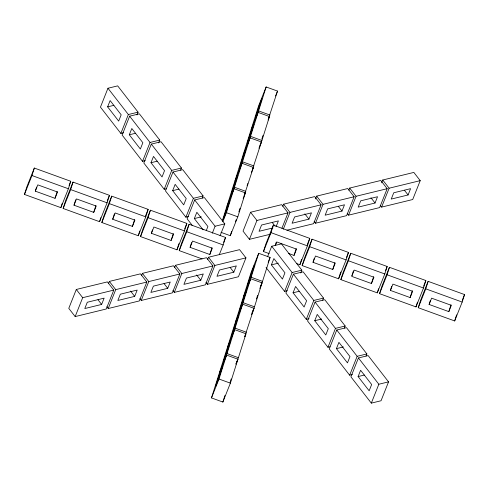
<?xml version="1.0" encoding="UTF-8"?>
<svg xmlns="http://www.w3.org/2000/svg" width="489" height="489" viewBox="0 0 489 489"><rect width="100%" height="100%" fill="white"/><g stroke="black" fill="none" stroke-linecap="round" stroke-linejoin="round"><path stroke-width="0.73" d="M24.45 194.426L26.816 186.939L34.328 168.051L70.752 181.272L68.387 188.76L60.868 207.648L24.45 194.426L31.968 175.539L34.328 168.051M35.306 191.156L37.806 184.866L57.531 192.024L55.025 198.32L35.306 191.156L36.596 187.073M55.025 198.32L57.176 191.517M60.868 207.648L62.158 203.565M63.148 208.473L65.508 200.991L73.026 182.104L109.444 195.325L107.079 202.807L99.567 221.694L63.148 208.473L70.66 189.585L73.026 182.104M73.998 205.209L76.504 198.913L96.229 206.071L93.723 212.367L73.998 205.209L75.722 199.763M93.723 212.367L95.875 205.563M99.567 221.694L100.856 217.611M101.84 222.519L104.206 215.038L111.724 196.15L148.143 209.371L145.777 216.853L138.259 235.741L101.84 222.519L109.359 203.632L111.724 196.15M112.696 219.255L115.202 212.959L134.921 220.123L132.421 226.413L112.696 219.255L114.414 213.809M132.421 226.413L134.567 219.61M138.259 235.741L139.762 230.979M140.539 236.572L142.898 229.084L150.416 210.197L186.835 223.418L184.475 230.906L176.957 249.793L140.539 236.572L148.051 217.678L150.416 210.197M151.394 233.302L153.894 227.012L173.619 234.17L171.113 240.46L151.394 233.302L152.464 229.903M171.113 240.46L173.265 233.656M176.957 249.793L178.888 243.669M202.085 258.913L179.231 250.619L181.596 243.131L189.115 224.243L225.533 237.465L223.167 244.952L219.274 254.745M179.231 250.619L186.749 231.731L189.115 224.243M190.087 247.348L192.593 241.059L212.312 248.216L209.812 254.512L190.087 247.348L191.59 242.587M209.812 254.512L211.957 247.709M222.348 220.692L226.474 207.623L233.986 188.736L245.368 192.868L237.807 216.816L230.288 235.704L221.04 232.348M222.807 221.78L226.425 212.684L233.986 188.736M242.024 163.295L234.512 182.183L226.945 206.132L234.463 187.244L242.024 163.295L253.406 167.427L244.17 195.569M250.062 137.849L242.55 156.737L234.983 180.685L242.501 161.798L250.062 137.849L261.444 141.981L252.489 169.426M258.1 112.403L250.588 131.29L243.021 155.239L250.539 136.352L258.1 112.403L269.482 116.535L261.921 140.484L259.971 145.38M266.138 86.956L258.62 105.844L251.059 129.793L258.577 110.905L266.138 86.956L277.52 91.088L268.284 119.237M230.288 235.704L231.664 231.352M238.852 211.859L239.995 208.259M247.122 185.698L247.801 183.534M261.829 139.127L262.966 135.526M211.48 397.912L219.041 373.963L226.56 355.075L237.941 359.207L230.38 383.156L222.862 402.044L211.48 397.912L218.999 379.024L226.56 355.075M234.598 329.629L227.079 348.516L219.518 372.465L227.037 353.578L234.598 329.629L245.979 333.761L238.412 357.71L235.912 364.005M242.636 304.182L235.117 323.07L227.556 347.019L235.068 328.131L242.636 304.182L254.017 308.314L244.781 336.463M250.674 278.736L243.155 297.63L235.594 321.573L243.106 302.685L250.674 278.736L262.055 282.868L254.488 306.817L251.982 313.113M258.712 253.296L251.193 272.184L243.632 296.132L251.144 277.245L258.712 253.296L270.093 257.428L262.526 281.377L260.301 286.97M269.182 253.608L263.467 251.535L265.833 244.048L273.345 225.16L309.769 238.381L307.404 245.869L299.885 264.757L296.316 263.461M263.467 251.535L270.985 232.648L273.345 225.16M222.862 402.044L224.922 395.509M230.062 382.52L231.199 378.92M256.45 298.981L257.587 295.38M275.179 245.545L276.254 242.141M288.412 253.381L294.042 255.429L296.193 248.62M299.885 264.757L301.609 259.311M302.165 265.582L304.525 258.094L312.043 239.207L348.461 252.428L346.102 259.916L338.584 278.803L302.165 265.582L309.678 246.694L312.043 239.207M313.015 262.312L315.521 256.022L335.246 263.18L332.74 269.476L313.015 262.312L314.305 258.235M332.74 269.476L334.892 262.672M338.584 278.803L340.729 272M340.857 279.629L343.223 272.147L350.741 253.259L387.16 266.481L384.794 273.962L377.276 292.85L340.857 279.629L348.376 260.741L350.741 253.259M351.927 275.68L353.431 270.918M371.438 283.522L373.938 277.232L354.219 270.069L351.713 276.364L371.438 283.522L373.584 276.719M377.276 292.85L378.565 288.767M379.556 293.675L381.921 286.193L389.433 267.306L425.852 280.527L423.492 288.009L415.974 306.896L379.556 293.675L387.068 274.787L389.433 267.306M390.411 290.411L392.911 284.115L412.637 291.279L410.13 297.569L390.411 290.411L391.701 286.328M410.13 297.569L412.282 290.766M415.974 306.896L417.478 302.135M418.248 307.728L420.613 300.24L428.132 281.352L464.55 294.574L462.184 302.061L454.672 320.949L418.248 307.728L425.766 288.84L428.132 281.352M429.104 304.458L431.61 298.168L451.329 305.325L448.829 311.621L429.104 304.458L430.393 300.374M448.829 311.621L450.974 304.812M454.672 320.949L456.604 314.824M69.077 185.472L70.752 181.272M136.969 114.958L138.081 112.158L117.678 85.875L107.959 88.246L100.447 107.134L120.85 133.418L123.625 132.739M107.629 106.865L110.129 100.569L121.18 114.805L118.674 121.095L107.629 106.865L113.876 105.337M120.85 133.418L128.362 114.53L138.081 112.158M158.65 142.886L159.762 140.086L139.359 113.803L129.64 116.174L122.122 135.062L142.525 161.346L145.3 160.667M129.304 134.787L131.81 128.497L142.861 142.727L140.355 149.023L129.304 134.787L135.557 133.265M107.219 200.918L109.444 195.325M76.296 289.476L68.778 308.363L75.159 316.579L106.26 308.993L113.772 290.105L107.397 281.89L76.296 289.476L82.672 297.691L75.159 316.579M142.525 161.346L150.044 142.458L159.762 140.086M180.606 170.111L181.443 168.014L161.04 141.731L151.315 144.102L143.803 162.99L164.206 189.274L166.291 188.766M150.985 162.715L153.491 156.425L164.536 170.655L162.036 176.951L150.985 162.715L157.232 161.193M108.509 283.516L109.34 281.419L140.441 273.834L146.822 282.049L139.304 300.937L108.203 308.522L106.834 306.762M101.633 304.433L104.139 298.143L87.299 302.251L84.793 308.541L101.633 304.433L97.989 299.745M108.203 308.522L115.716 289.635L146.822 282.049M145.355 216.364L148.143 209.371M164.206 189.274L171.718 170.386L181.443 168.014M202.281 198.039L203.118 195.936L182.715 169.659L172.996 172.024L165.478 190.912L185.881 217.195L188.662 216.517M172.666 190.643L175.166 184.347L186.217 198.583L183.711 204.873L172.666 190.643L178.913 189.115M141.553 275.46L142.391 273.357L173.491 265.778L179.866 273.987L172.348 292.874L141.248 300.46L139.878 298.7M134.683 296.377L137.183 290.081L120.343 294.189L117.837 300.484L134.683 296.377L130.581 291.096M141.248 300.46L148.766 281.572L179.866 273.987M185.881 217.195L193.399 198.308L203.118 195.936M220.062 235.759L224.799 223.864L204.396 197.58L194.677 199.952L187.159 218.84L192.263 225.411M184.61 229.017L186.835 223.418M174.597 267.397L175.435 265.301L206.535 257.715L212.911 265.93L205.392 284.818L174.292 292.404L172.929 290.643M203.088 229.836L194.341 218.565L196.847 212.275L207.898 226.511L206.224 230.704M167.727 288.321L170.227 282.025L153.387 286.132L150.881 292.428L167.727 288.321L164.084 283.626M174.292 292.404L181.81 273.516L212.911 265.93M212.293 233.229L215.081 226.236L224.799 223.864M207.642 259.341L208.479 257.245L239.579 249.659L245.955 257.868L238.436 276.756L207.336 284.341L205.973 282.581M200.771 280.258L203.277 273.968L186.431 278.076L183.925 284.366L200.771 280.258L196.67 274.977M275.57 95.985L277.52 91.088M268.088 120.031L269.482 116.535M258.938 148.277L261.444 141.981M223.583 242.367L225.533 237.465M251.462 172.324L253.406 167.427M207.336 284.341L214.854 265.454L245.955 257.868M243.143 198.467L245.368 192.868M235.362 221.823L236.199 219.726M281.915 228.259L288.039 212.868L281.664 204.659L250.564 212.244L243.045 231.132L249.421 239.341L270.154 234.286M233.815 272.202L236.321 265.906L219.475 270.014L216.975 276.309L233.815 272.202L230.172 267.507M249.421 239.341L256.939 220.453L288.039 212.868M282.77 206.279L283.608 204.182L314.708 196.596L321.084 204.812L313.565 223.699L286.909 230.203M276.175 226.499L278.4 220.906L261.56 225.013L259.054 231.309L272.972 227.911M267.544 256.743L271.719 246.248L281.438 243.877L301.841 270.16L300.729 272.96M268.143 262.324L270.093 257.428M275.435 245.472L276.829 241.976L296.548 249.133L294.042 255.429M283.302 229.188L289.983 212.397L321.084 204.812M259.83 288.467L262.055 282.868M251.511 314.61L254.017 308.314M271.383 264.861L273.889 258.571L284.94 272.801L282.434 279.097L271.383 264.861L278.327 263.168M244.867 336.56L245.979 333.761M235.991 364.103L237.941 359.207M315.539 198.919L316.652 196.126L347.752 188.54L354.128 196.749L346.609 215.643L315.509 223.222L314.146 221.462M308.944 219.139L311.45 212.849L294.604 216.957L292.098 223.247L308.944 219.139L304.843 213.858M266.059 267.526L284.604 291.42L292.122 272.532L301.841 270.16M322.685 300.185L323.522 298.088L303.119 271.805L293.4 274.176L285.882 293.064L306.285 319.341L309.06 318.669M315.509 223.222L323.027 204.335L354.128 196.749M307.263 244.677L309.769 238.381M293.064 292.789L295.57 286.493L306.615 300.729L304.115 307.025L293.064 292.789L299.311 291.267M348.859 190.166L349.696 188.063L380.797 180.478L387.172 188.693L379.66 207.581L348.559 215.166L347.19 213.406M341.988 211.083L344.494 204.787L327.648 208.895L325.148 215.191L341.988 211.083L338.345 206.389M306.285 319.341L313.804 300.454L323.522 298.088M348.559 215.166L356.071 196.278L387.172 188.693M344.366 328.113L345.197 326.01L324.794 299.726L315.075 302.098L307.557 320.986L327.96 347.269L330.044 346.762M314.745 320.717L317.245 314.421L328.296 328.657L325.79 334.947L314.745 320.717L321.683 319.024M346.512 257.33L348.461 252.428M381.628 182.807L382.74 180.007L413.841 172.421L420.222 180.637L412.704 199.524L381.603 207.11L380.234 205.349M375.032 203.021L377.539 196.731L360.699 200.838L358.192 207.128L375.032 203.021L370.937 197.739M381.603 207.11L389.116 188.216L420.222 180.637M327.96 347.269L335.478 328.382L345.197 326.01M366.041 356.035L366.878 353.938L346.475 327.654L336.756 330.026L329.238 348.914L349.641 375.197L352.416 374.519M336.42 348.639L338.926 342.349L349.977 356.579L347.471 362.875L336.42 348.639L343.364 346.945M408.083 194.964L410.583 188.668L393.743 192.776L391.237 199.072L408.083 194.964L404.434 190.27M385.491 270.674L387.16 266.481M349.641 375.197L357.159 356.31L366.878 353.938M358.431 357.954L350.919 376.842L371.322 403.125L381.041 400.754L388.553 381.866L368.15 355.582L358.431 357.954L378.834 384.232L371.322 403.125M358.101 376.567L360.607 370.271L371.652 384.507L369.152 390.803L358.101 376.567L364.348 375.045M423.627 286.126L425.852 280.527M462.325 300.173L464.55 294.574M194.341 218.565L201.285 216.871M82.672 297.691L113.772 290.105M284.604 291.42L287.385 290.741M378.834 384.232L388.553 381.866M258.577 110.905L269.959 115.037M250.539 136.352L261.921 140.484M242.501 161.798L253.883 165.93M234.463 187.244L245.845 191.37M226.425 212.684L237.807 216.816M270.985 232.648L307.404 245.869M309.678 246.694L346.102 259.916M348.376 260.741L384.794 273.962M387.068 274.787L423.492 288.009M425.766 288.84L462.184 302.061M31.968 175.539L68.387 188.76M70.66 189.585L107.079 202.807M109.359 203.632L145.777 216.853M148.051 217.678L184.475 230.906M186.749 231.731L223.167 244.952M251.144 277.245L262.526 281.377M243.106 302.685L254.488 306.817M235.068 328.131L246.45 332.263M227.037 353.578L238.412 357.71M218.999 379.024L230.38 383.156M382.74 180.007L389.116 188.216M349.696 188.063L356.071 196.278M316.652 196.126L323.027 204.335M283.608 204.182L289.983 212.397M272.257 222.507L274.989 226.028M250.564 212.244L256.939 220.453M271.719 246.248L292.122 272.532M293.4 274.176L313.804 300.454M315.075 302.098L335.478 328.382M336.756 330.026L357.159 356.31M107.959 88.246L128.362 114.53M129.64 116.174L150.044 142.458M151.315 144.102L171.718 170.386M172.996 172.024L193.399 198.308M194.677 199.952L215.081 226.236M208.479 257.245L214.854 265.454M175.435 265.301L181.81 273.516M142.391 273.357L148.766 281.572M109.34 281.419L115.716 289.635M227.244 206.816L223.149 219.787L225.655 213.497L229.751 200.527L227.244 206.816M235.282 181.37L231.187 194.341L233.693 188.051L237.788 175.08L235.282 181.37M243.32 155.93L239.225 168.894L241.725 162.605L245.826 149.634L243.32 155.93M251.358 130.484L247.263 143.454L249.763 137.158L253.864 124.188L251.358 130.484M259.396 105.037L255.301 118.008L257.801 111.712L261.896 98.741L259.396 105.037M219.818 373.156L215.722 386.127L218.222 379.831L222.318 366.86L219.818 373.156M227.856 347.71L223.76 360.68L226.26 354.384L230.356 341.42L227.856 347.71M235.894 322.263L231.792 335.234L234.298 328.938L238.394 315.973L235.894 322.263M243.932 296.817L239.83 309.788L242.336 303.498L246.432 290.527L243.932 296.817M251.963 271.377L247.868 284.341L250.374 278.052L254.469 265.081L251.963 271.377"/></g></svg>
